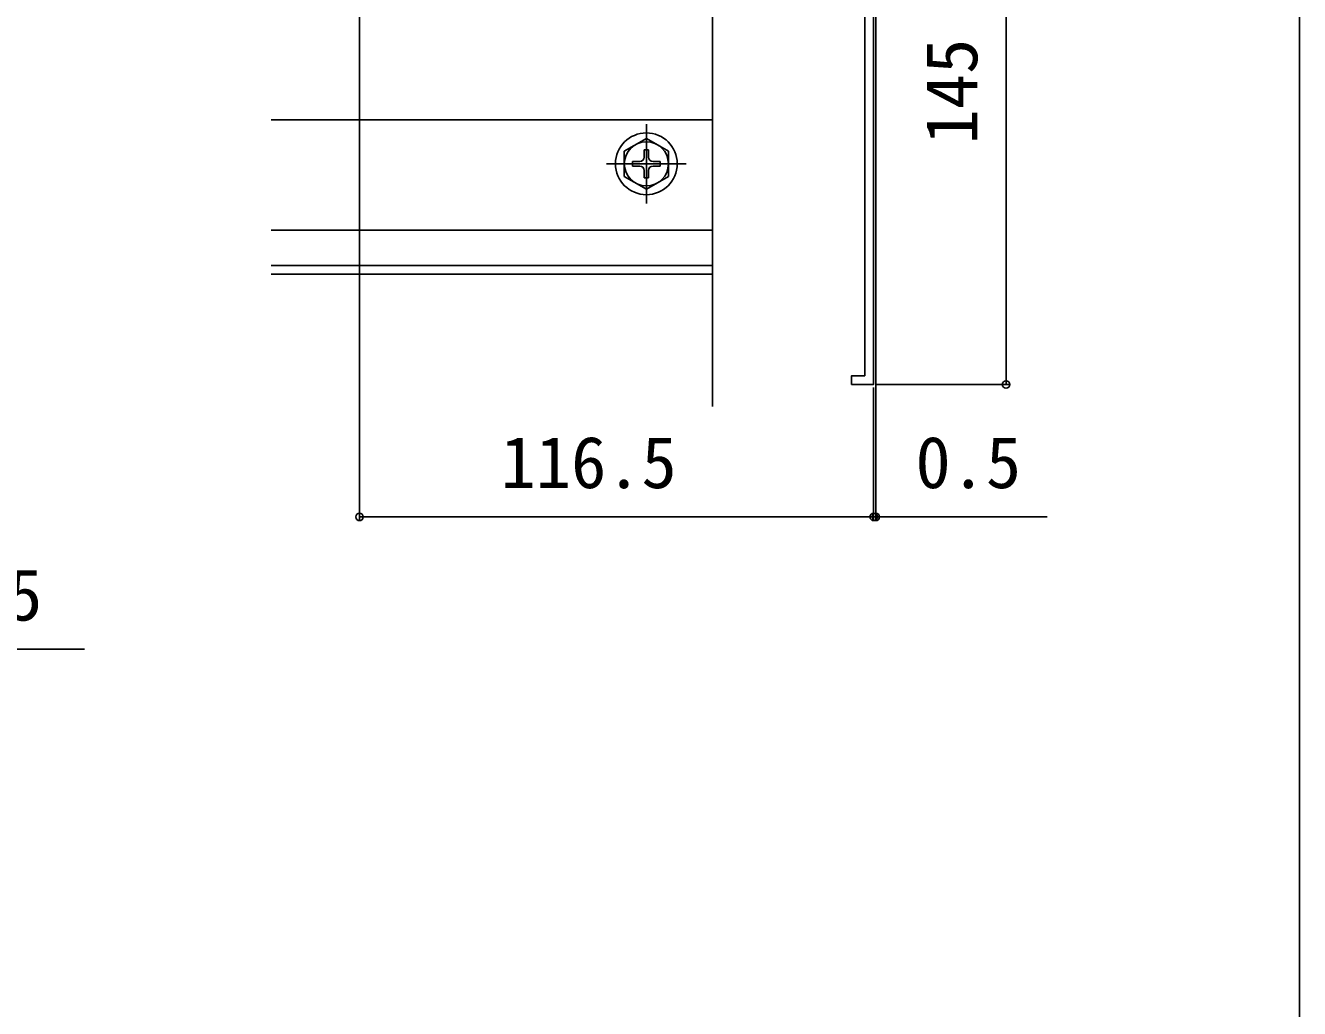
# Model space of a CAD drawing. Units: millimetres, scale not verified. Extents: x -700 to 700, y -1044 to 1038.
# Drawn here: x 411.3 to 700, y 4.9 to 227.6 of the extents above; entities that cross this region are included whole.
import ezdxf
from ezdxf.enums import TextEntityAlignment as Align

# ---------------------------------------------------------------- set-up
doc = ezdxf.new("R2010")
doc.units = ezdxf.units.MM
doc.header["$LTSCALE"] = 6
for name, color, linetype in [('0-2_YKK_11', 7, 'Continuous'), ('0-4_YKK_12', 2, 'Continuous'), ('0-5_YKK_13', 4, 'Continuous'), ('0-6_YKK_D', 6, 'Continuous'), ('0-7_YKK_ZWAK', 7, 'Continuous')]:
    doc.layers.add(name, color=color, linetype=linetype)
doc.styles.add('ＭＳ ゴシック', font='')
doc.styles.get('ＭＳ ゴシック').set_extended_font_data('MS Gothic')

msp = doc.modelspace()

# ---------------------------------------------------------------- linework, layer by layer
at = {"layer": '0-2_YKK_11'}
msp.add_lwpolyline([(603.5, 287.803), (603.5, 146.303), (598.5, 146.303), (598.5, 148.303), (601.5, 148.303), (601.5, 238.803), (530.5, 238.803), (530.5, 243.303)], dxfattribs=at)
at = {"layer": '0-4_YKK_12'}
for p, q in [((567, 514.353), (567, 141.303)), ((567, 206.303), (467, 206.303)), ((567, 171.303), (567, 206.303)), ((567, 181.303), (467, 181.303)), ((567, 173.303), (467, 173.303)), ((567, 171.303), (467, 171.303))]:
    msp.add_line(p, q, dxfattribs=at)
at = {"layer": '0-5_YKK_13'}
for p, q in [((552, 187.303), (552, 205.303)), ((552, 202.053), (547, 199.166)), ((551.5, 199.453), (551.5, 197.803)), ((552.5, 199.453), (551.5, 199.453)), ((552, 202.053), (557, 199.166)), ((552.5, 199.453), (552.5, 197.803)), ((547, 199.166), (547, 193.44)), ((548.85, 196.803), (550.5, 196.803)), ((548.85, 196.803), (548.85, 195.803)), ((553.5, 196.803), (555.15, 196.803)), ((555.15, 195.803), (555.15, 196.803)), ((557, 193.44), (557, 199.166)), ((543, 196.303), (561, 196.303)), ((552, 190.553), (547, 193.44)), ((548.85, 195.803), (550.5, 195.803)), ((551.5, 194.803), (551.5, 193.153)), ((552, 190.553), (557, 193.44)), ((552.5, 194.803), (552.5, 193.153)), ((553.5, 195.803), (555.15, 195.803)), ((551.5, 193.153), (552.5, 193.153))]:
    msp.add_line(p, q, dxfattribs=at)
for radius in [7, 5]:
    msp.add_circle((552, 196.303), radius, dxfattribs=at)
for centre, start, end in [((550.5, 197.803), 270, 0), ((553.5, 197.803), 180, 270), ((550.5, 194.803), 0, 90), ((553.5, 194.803), 90, 180)]:
    msp.add_arc(centre, 1, start, end, dxfattribs=at)
at = {"layer": '0-6_YKK_D'}
for p, q in [((633.5, 291.303), (633.5, 146.303)), ((604, 287.427), (604, 115.303)), ((487, 243.603), (487, 115.303)), ((603.5, 145.603), (603.5, 115.303)), ((603.5, 145.603), (603.5, 115.303)), ((604.2, 146.303), (634.5, 146.303)), ((487, 116.303), (603.5, 116.303)), ((603.5, 116.303), (600.1, 116.303)), ((603.5, 116.303), (604, 116.303)), ((604, 116.303), (642.8, 116.303))]:
    msp.add_line(p, q, dxfattribs=at)
msp.add_lwpolyline([(341.5, 86.303), (378, 86.303), (424.673, 86.303)], dxfattribs=at)
for centre in [(633.5, 146.303), (487, 116.303), (603.5, 116.303), (603.5, 116.303), (604, 116.303)]:
    msp.add_circle(centre, 0.85, dxfattribs=at)
at = {"layer": '0-7_YKK_ZWAK'}
msp.add_lwpolyline([(-700, -1043.7), (700, -1043.7), (700, 996.3)], dxfattribs=at)

# ---------------------------------------------------------------- texts
at = {"layer": '0-6_YKK_D', "style": 'ＭＳ ゴシック'}
msp.add_text('145', height=11.73, rotation=90, dxfattribs=at).set_placement((630.5, 200.712), align=Align.BOTTOM_LEFT)
for s, p in [('116.5', (518.977, 119.303)), ('0.5', (612.982, 119.303)), ('36.5', (383.218, 89.303))]:
    msp.add_text(s, height=11.73, dxfattribs=at).set_placement(p, align=Align.BOTTOM_LEFT)

doc.saveas('drawing.dxf')
